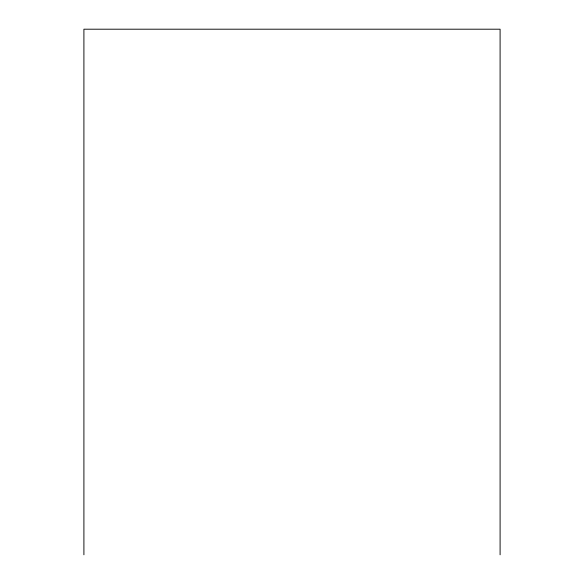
<?xml version="1.0" encoding="UTF-8"?>
<svg xmlns="http://www.w3.org/2000/svg" width="584" height="584" viewBox="0 0 584 584"><rect width="100%" height="100%" fill="white"/><g stroke="black" fill="none" stroke-linecap="round" stroke-linejoin="round"><path stroke-width="0.88" d="M500.094 554.8L500.094 29.2L83.906 29.2L83.906 554.8"/></g></svg>
